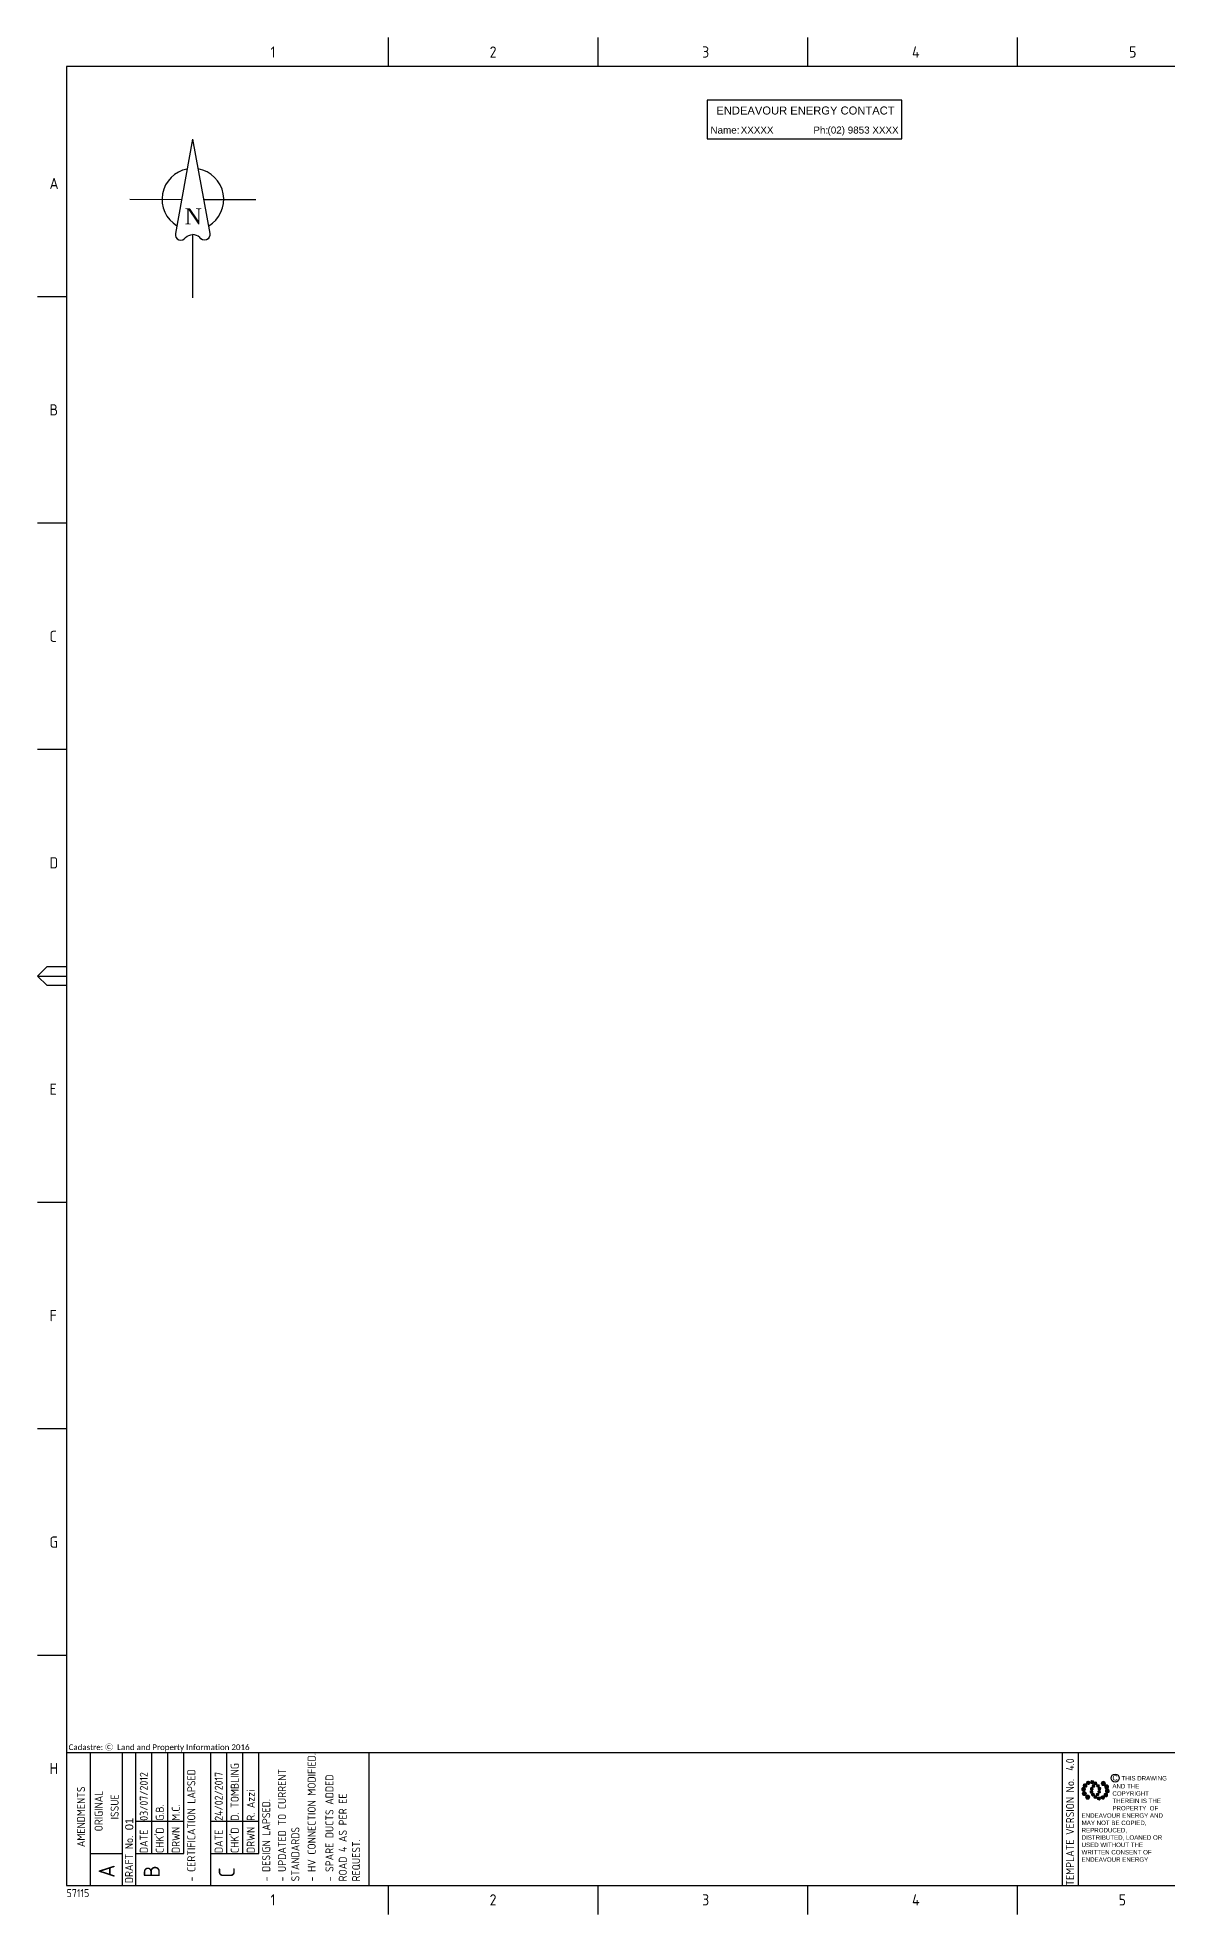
# Paper-space layout 'A1' of a CAD drawing. Header units: metres. Extents: x -30 to 845, y -5 to 581.
# Drawn here: x -30 to 323, y -5 to 581 of the extents above; entities that cross this region are included whole.
import ezdxf
from ezdxf.enums import TextEntityAlignment as Align

# ---------------------------------------------------------------- set-up
doc = ezdxf.new("R2010")
doc.units = ezdxf.units.M
doc.layers.get('0').update_dxf_attribs({"color": 6})
doc.layers.add('Notes', color=7, linetype='Continuous')
doc.layers.add('SupportsUG_SP_EXT', color=7, linetype='Continuous')
doc.styles.add('ARIAL', font='arial.ttf', dxfattribs={"height": 2})
doc.styles.add('iecISOCP', font='isocp.shx')
doc.styles.add('iecNAME', font='times.ttf')
doc.styles.get("Standard").update_dxf_attribs({"font": 'arial.ttf'})

# ---------------------------------------------------------------- blocks, each defined once
blk = doc.blocks.new('Note_IE Contact')
at = {"linetype": 'ByBlock'}
blk.add_lwpolyline([(0, 0), (60.86, 0), (60.86, 12.14), (0, 12.14)], close=True, dxfattribs=at)
at = {"linetype": 'ByBlock', "style": 'ARIAL'}
for s, p in [('Name:', (1.06, 1.66)), ('Ph:', (33.21, 1.66))]:
    blk.add_text(s, height=2.2, dxfattribs=at).set_placement(p)
at = {"linetype": 'ByBlock', "insert": (30.74, 8.85), "char_height": 2.5, "width": 58.5524, "attachment_point": 5, "style": 'ARIAL'}
blk.add_mtext('ENDEAVOUR ENERGY CONTACT', dxfattribs=at)
at = {"linetype": 'ByBlock', "style": 'ARIAL'}
blk.add_attdef('%%UXXXXXXX', (10.51, 1.66), '', height=2.2, dxfattribs=at)
blk.add_attdef('PHONE', text='', height=2.2, dxfattribs=at).set_placement((59.84, 1.66), align=Align.RIGHT)
blk = doc.blocks.new('NorthPnt 11(NP11)')
for p, q in [((-19.7, 0.02), (-3.49, 0)), ((3.32, 0), (19.7, -0.02)), ((-0.08, -10.94), (-0.08, -30.8))]:
    blk.add_line(p, q)
for points in [[(-0.08, 18.81), (-5.43, -10.68, 0.877048), (-2.29, -11.9, -0.1543), (-0.08, -10.94, 0.090511)], [(-0.08, 18.81), (5.26, -10.68, -0.877048), (2.13, -11.9, 0.1543), (-0.08, -10.94, -0.090511)]]:
    blk.add_lwpolyline(points, format="xyb")
for start, end in [(100.5988, 238.86433), (300.09942, 80.43745)]:
    blk.add_arc((0, 0), 9.64, start, end)
at = {"color": 7, "style": 'iecNAME'}
blk.add_text('N', height=5.02, dxfattribs=at).set_placement((-2.62, -7.82))
blk = doc.blocks.new('EE_LOGO_SMALL')
at = {"layer": 'Notes'}
h = blk.add_hatch(color=256, dxfattribs=at)
edge = h.paths.add_edge_path()
edge.add_spline(control_points=[(-8.4, 2), (-9.2, 2), (-9.8, 1.4), (-9.8, 0.7), (-9.9, -0.1), (-9.3, -0.7), (-8.6, -0.8), (-7.8, -0.8), (-7.2, -0.2), (-7.1, 0.5), (-7.1, 1.3), (-7.7, 1.9), (-8.4, 2)], knot_values=[0, 0, 0, 0, 1, 1, 1, 2, 2, 2, 3, 3, 3, 4, 4, 4, 4], degree=3, periodic=0)
h = blk.add_hatch(color=256, dxfattribs=at)
edge = h.paths.add_edge_path()
edge.add_spline(control_points=[(-6.8, 4.5), (-7.4, 4.8), (-8.2, 4.6), (-8.6, 4), (-8.9, 3.4), (-8.7, 2.6), (-8.1, 2.2), (-7.5, 1.9), (-6.7, 2.1), (-6.3, 2.7), (-6, 3.3), (-6.2, 4.1), (-6.8, 4.5)], knot_values=[0, 0, 0, 0, 1, 1, 1, 2, 2, 2, 3, 3, 3, 4, 4, 4, 4], degree=3, periodic=0)
h = blk.add_hatch(color=256, dxfattribs=at)
edge = h.paths.add_edge_path()
edge.add_spline(control_points=[(-4.2, 5.9), (-4.6, 6.5), (-5.3, 6.6), (-5.9, 6.3), (-6.4, 5.9), (-6.6, 5.1), (-6.2, 4.6), (-5.9, 4), (-5.1, 3.8), (-4.6, 4.2), (-4, 4.6), (-3.8, 5.3), (-4.2, 5.9)], knot_values=[0, 0, 0, 0, 1, 1, 1, 2, 2, 2, 3, 3, 3, 4, 4, 4, 4], degree=3, periodic=0)
h = blk.add_hatch(color=256, dxfattribs=at)
edge = h.paths.add_edge_path()
edge.add_spline(control_points=[(-1.3, 5.9), (-1.4, 6.5), (-2, 7), (-2.6, 6.9), (-3.3, 6.9), (-3.7, 6.3), (-3.7, 5.6), (-3.6, 5), (-3, 4.5), (-2.4, 4.6), (-1.7, 4.7), (-1.3, 5.2), (-1.3, 5.9)], knot_values=[0, 0, 0, 0, 1, 1, 1, 2, 2, 2, 3, 3, 3, 4, 4, 4, 4], degree=3, periodic=0)
h = blk.add_hatch(color=256, dxfattribs=at)
edge = h.paths.add_edge_path()
edge.add_spline(control_points=[(-2.5, 2.1), (-3, 2.2), (-3.5, 1.9), (-3.6, 1.3), (-3.7, 0.8), (-3.4, 0.3), (-2.9, 0.2), (-2.4, 0.1), (-1.9, 0.4), (-1.8, 0.9), (-1.7, 1.5), (-2, 2), (-2.5, 2.1)], knot_values=[0, 0, 0, 0, 1, 1, 1, 2, 2, 2, 3, 3, 3, 4, 4, 4, 4], degree=3, periodic=0)
h = blk.add_hatch(color=256, dxfattribs=at)
edge = h.paths.add_edge_path()
edge.add_spline(control_points=[(1, 4.9), (1, 4.3), (0.5, 3.8), (-0.1, 3.8), (-0.7, 3.8), (-1.2, 4.3), (-1.2, 4.9), (-1.2, 5.5), (-0.7, 6), (-0.1, 6), (0.5, 6), (1, 5.5), (1, 4.9)], knot_values=[0, 0, 0, 0, 1, 1, 1, 2, 2, 2, 3, 3, 3, 4, 4, 4, 4], degree=3, periodic=0)
edge = h.paths.add_edge_path()
edge.add_spline(control_points=[(-1.4, 4), (-1.9, 4.1), (-2.4, 3.8), (-2.5, 3.3), (-2.6, 2.7), (-2.3, 2.2), (-1.8, 2.1), (-1.3, 2), (-0.7, 2.3), (-0.6, 2.9), (-0.5, 3.4), (-0.9, 3.9), (-1.4, 4)], knot_values=[0, 0, 0, 0, 1, 1, 1, 2, 2, 2, 3, 3, 3, 4, 4, 4, 4], degree=3, periodic=0)
h = blk.add_hatch(color=256, dxfattribs=at)
edge = h.paths.add_edge_path()
edge.add_spline(control_points=[(2.3, 2.4), (2.8, 2.8), (2.8, 3.4), (2.4, 3.9), (2, 4.3), (1.4, 4.3), (0.9, 3.9), (0.5, 3.6), (0.5, 2.9), (0.9, 2.5), (1.2, 2), (1.9, 2), (2.3, 2.4)], knot_values=[0, 0, 0, 0, 1, 1, 1, 2, 2, 2, 3, 3, 3, 4, 4, 4, 4], degree=3, periodic=0)
edge = h.paths.add_edge_path()
edge.add_spline(control_points=[(1, 4.9), (1, 4.3), (0.5, 3.8), (-0.1, 3.8), (-0.7, 3.8), (-1.2, 4.3), (-1.2, 4.9), (-1.2, 5.5), (-0.7, 6), (-0.1, 6), (0.5, 6), (1, 5.5), (1, 4.9)], knot_values=[0, 0, 0, 0, 1, 1, 1, 2, 2, 2, 3, 3, 3, 4, 4, 4, 4], degree=3, periodic=0)
h = blk.add_hatch(color=256, dxfattribs=at)
edge = h.paths.add_edge_path()
edge.add_spline(control_points=[(1, 4.9), (1, 4.3), (0.5, 3.8), (-0.1, 3.8), (-0.7, 3.8), (-1.2, 4.3), (-1.2, 4.9), (-1.2, 5.5), (-0.7, 6), (-0.1, 6), (0.5, 6), (1, 5.5), (1, 4.9)], knot_values=[0, 0, 0, 0, 1, 1, 1, 2, 2, 2, 3, 3, 3, 4, 4, 4, 4], degree=3, periodic=0)
edge = h.paths.add_edge_path(flags=16)
edge.add_spline(control_points=[(1, 4.9), (1, 4.3), (0.5, 3.8), (-0.1, 3.8), (-0.7, 3.8), (-1.2, 4.3), (-1.2, 4.9), (-1.2, 5.5), (-0.7, 6), (-0.1, 6), (0.5, 6), (1, 5.5), (1, 4.9)], knot_values=[0, 0, 0, 0, 1, 1, 1, 2, 2, 2, 3, 3, 3, 4, 4, 4, 4], degree=3, periodic=0)
h = blk.add_hatch(color=256, dxfattribs=at)
edge = h.paths.add_edge_path()
edge.add_spline(control_points=[(3, 0.2), (3.5, 0.3), (3.8, 0.9), (3.7, 1.4), (3.6, 1.9), (3, 2.3), (2.5, 2.1), (1.9, 2), (1.6, 1.4), (1.8, 0.9), (1.9, 0.4), (2.5, 0.1), (3, 0.2)], knot_values=[0, 0, 0, 0, 1, 1, 1, 2, 2, 2, 3, 3, 3, 4, 4, 4, 4], degree=3, periodic=0)
h = blk.add_hatch(color=256, dxfattribs=at)
edge = h.paths.add_edge_path()
edge.add_spline(control_points=[(7, 4.9), (7, 4), (6.3, 3.4), (5.5, 3.4), (4.6, 3.4), (4, 4), (4, 4.9), (4, 5.7), (4.6, 6.4), (5.5, 6.4), (6.3, 6.4), (7, 5.7), (7, 4.9)], knot_values=[0, 0, 0, 0, 1, 1, 1, 2, 2, 2, 3, 3, 3, 4, 4, 4, 4], degree=3, periodic=0)
h = blk.add_hatch(color=256, dxfattribs=at)
edge = h.paths.add_edge_path()
edge.add_spline(control_points=[(8.4, 1.1), (9.1, 1.5), (9.4, 2.3), (9.1, 3), (8.8, 3.7), (7.9, 4.1), (7.2, 3.8), (6.5, 3.4), (6.2, 2.6), (6.5, 1.9), (6.8, 1.2), (7.7, 0.8), (8.4, 1.1)], knot_values=[0, 0, 0, 0, 1, 1, 1, 2, 2, 2, 3, 3, 3, 4, 4, 4, 4], degree=3, periodic=0)
h = blk.add_hatch(color=256, dxfattribs=at)
edge = h.paths.add_edge_path()
edge.add_spline(control_points=[(8.3, -1.9), (9, -1.9), (9.7, -1.4), (9.7, -0.6), (9.7, 0.1), (9.2, 0.8), (8.4, 0.8), (7.7, 0.8), (7, 0.3), (7, -0.5), (6.9, -1.2), (7.5, -1.9), (8.3, -1.9)], knot_values=[0, 0, 0, 0, 1, 1, 1, 2, 2, 2, 3, 3, 3, 4, 4, 4, 4], degree=3, periodic=0)
h = blk.add_hatch(color=256, dxfattribs=at)
edge = h.paths.add_edge_path()
edge.add_spline(control_points=[(-8.5, -1.1), (-9.2, -1.4), (-9.6, -2.3), (-9.3, -3), (-8.9, -3.7), (-8.1, -4), (-7.4, -3.7), (-6.7, -3.4), (-6.3, -2.5), (-6.6, -1.8), (-7, -1.1), (-7.8, -0.8), (-8.5, -1.1)], knot_values=[0, 0, 0, 0, 1, 1, 1, 2, 2, 2, 3, 3, 3, 4, 4, 4, 4], degree=3, periodic=0)
h = blk.add_hatch(color=256, dxfattribs=at)
edge = h.paths.add_edge_path()
edge.add_spline(control_points=[(-7.1, -4.8), (-7.1, -4), (-6.5, -3.3), (-5.6, -3.3), (-4.8, -3.3), (-4.1, -4), (-4.1, -4.8), (-4.1, -5.7), (-4.8, -6.3), (-5.6, -6.3), (-6.5, -6.3), (-7.1, -5.7), (-7.1, -4.8)], knot_values=[0, 0, 0, 0, 1, 1, 1, 2, 2, 2, 3, 3, 3, 4, 4, 4, 4], degree=3, periodic=0)
h = blk.add_hatch(color=256, dxfattribs=at)
edge = h.paths.add_edge_path()
edge.add_spline(control_points=[(-3.1, -0.2), (-3.7, -0.3), (-4, -0.8), (-3.8, -1.4), (-3.7, -1.9), (-3.2, -2.2), (-2.6, -2.1), (-2.1, -1.9), (-1.8, -1.4), (-1.9, -0.9), (-2.1, -0.3), (-2.6, 0), (-3.1, -0.2)], knot_values=[0, 0, 0, 0, 1, 1, 1, 2, 2, 2, 3, 3, 3, 4, 4, 4, 4], degree=3, periodic=0)
h = blk.add_hatch(color=256, dxfattribs=at)
edge = h.paths.add_edge_path()
edge.add_spline(control_points=[(-2.5, -2.3), (-2.9, -2.7), (-3, -3.4), (-2.6, -3.8), (-2.2, -4.2), (-1.5, -4.3), (-1.1, -3.9), (-0.7, -3.5), (-0.6, -2.8), (-1, -2.4), (-1.4, -2), (-2, -1.9), (-2.5, -2.3)], knot_values=[0, 0, 0, 0, 1, 1, 1, 2, 2, 2, 3, 3, 3, 4, 4, 4, 4], degree=3, periodic=0)
h = blk.add_hatch(color=256, dxfattribs=at)
edge = h.paths.add_edge_path()
edge.add_spline(control_points=[(-1.2, -4.8), (-1.2, -4.2), (-0.7, -3.7), (-0.1, -3.7), (0.5, -3.7), (1, -4.2), (1, -4.8), (1, -5.4), (0.5, -5.9), (-0.1, -5.9), (-0.7, -5.9), (-1.2, -5.4), (-1.2, -4.8)], knot_values=[0, 0, 0, 0, 1, 1, 1, 2, 2, 2, 3, 3, 3, 4, 4, 4, 4], degree=3, periodic=0)
h = blk.add_hatch(color=256, dxfattribs=at)
edge = h.paths.add_edge_path()
edge.add_spline(control_points=[(1.2, -3.9), (1.7, -4.1), (2.2, -3.7), (2.3, -3.2), (2.5, -2.7), (2.1, -2.2), (1.6, -2.1), (1.1, -2), (0.6, -2.3), (0.5, -2.8), (0.4, -3.3), (0.7, -3.8), (1.2, -3.9)], knot_values=[0, 0, 0, 0, 1, 1, 1, 2, 2, 2, 3, 3, 3, 4, 4, 4, 4], degree=3, periodic=0)
h = blk.add_hatch(color=256, dxfattribs=at)
edge = h.paths.add_edge_path()
edge.add_spline(control_points=[(1.2, -5.8), (1.3, -6.5), (1.8, -6.9), (2.5, -6.9), (3.1, -6.8), (3.6, -6.2), (3.5, -5.6), (3.4, -5), (2.9, -4.5), (2.2, -4.6), (1.6, -4.6), (1.1, -5.2), (1.2, -5.8)], knot_values=[0, 0, 0, 0, 1, 1, 1, 2, 2, 2, 3, 3, 3, 4, 4, 4, 4], degree=3, periodic=0)
h = blk.add_hatch(color=256, dxfattribs=at)
edge = h.paths.add_edge_path()
edge.add_spline(control_points=[(2.4, -2), (2.9, -2.1), (3.4, -1.8), (3.5, -1.3), (3.6, -0.8), (3.3, -0.3), (2.8, -0.2), (2.2, -0.1), (1.7, -0.4), (1.6, -0.9), (1.5, -1.4), (1.8, -1.9), (2.4, -2)], knot_values=[0, 0, 0, 0, 1, 1, 1, 2, 2, 2, 3, 3, 3, 4, 4, 4, 4], degree=3, periodic=0)
h = blk.add_hatch(color=256, dxfattribs=at)
edge = h.paths.add_edge_path()
edge.add_spline(control_points=[(4, -5.8), (4.4, -6.4), (5.2, -6.6), (5.7, -6.2), (6.3, -5.8), (6.5, -5.1), (6.1, -4.5), (5.7, -4), (5, -3.8), (4.4, -4.2), (3.8, -4.5), (3.7, -5.3), (4, -5.8)], knot_values=[0, 0, 0, 0, 1, 1, 1, 2, 2, 2, 3, 3, 3, 4, 4, 4, 4], degree=3, periodic=0)
h = blk.add_hatch(color=256, dxfattribs=at)
edge = h.paths.add_edge_path()
edge.add_spline(control_points=[(6.7, -4.4), (7.3, -4.8), (8.1, -4.6), (8.4, -4), (8.8, -3.3), (8.6, -2.6), (8, -2.2), (7.3, -1.8), (6.6, -2.1), (6.2, -2.7), (5.8, -3.3), (6, -4.1), (6.7, -4.4)], knot_values=[0, 0, 0, 0, 1, 1, 1, 2, 2, 2, 3, 3, 3, 4, 4, 4, 4], degree=3, periodic=0)
at = {"layer": 'Notes', "lineweight": 0}
for points in [[(1.8, 2.1), (1.8, 2.1)], [(-2, -2.1), (-2, -2.1)]]:
    blk.add_lwpolyline(points, dxfattribs=at)
for points in [[(-8.4, 2), (-9.2, 2), (-9.8, 1.4), (-9.8, 0.7), (-9.9, -0.1), (-9.3, -0.7), (-8.6, -0.8), (-7.8, -0.8), (-7.2, -0.2), (-7.1, 0.5), (-7.1, 1.3), (-7.7, 1.9), (-8.4, 2)], [(-6.8, 4.5), (-7.4, 4.8), (-8.2, 4.6), (-8.6, 4), (-8.9, 3.4), (-8.7, 2.6), (-8.1, 2.2), (-7.5, 1.9), (-6.7, 2.1), (-6.3, 2.7), (-6, 3.3), (-6.2, 4.1), (-6.8, 4.5)], [(-4.2, 5.9), (-4.6, 6.5), (-5.3, 6.6), (-5.9, 6.3), (-6.4, 5.9), (-6.6, 5.1), (-6.2, 4.6), (-5.9, 4), (-5.1, 3.8), (-4.6, 4.2), (-4, 4.6), (-3.8, 5.3), (-4.2, 5.9)], [(-1.3, 5.9), (-1.4, 6.5), (-2, 7), (-2.6, 6.9), (-3.3, 6.9), (-3.7, 6.3), (-3.7, 5.6), (-3.6, 5), (-3, 4.5), (-2.4, 4.6), (-1.7, 4.7), (-1.3, 5.2), (-1.3, 5.9)], [(-2.5, 2.1), (-3, 2.2), (-3.5, 1.9), (-3.6, 1.3), (-3.7, 0.8), (-3.4, 0.3), (-2.9, 0.2), (-2.4, 0.1), (-1.9, 0.4), (-1.8, 0.9), (-1.7, 1.5), (-2, 2), (-2.5, 2.1)], [(-1.4, 4), (-1.9, 4.1), (-2.4, 3.8), (-2.5, 3.3), (-2.6, 2.7), (-2.3, 2.2), (-1.8, 2.1), (-1.3, 2), (-0.7, 2.3), (-0.6, 2.9), (-0.5, 3.4), (-0.9, 3.9), (-1.4, 4)], [(1, 4.9), (1, 4.3), (0.5, 3.8), (-0.1, 3.8), (-0.7, 3.8), (-1.2, 4.3), (-1.2, 4.9), (-1.2, 5.5), (-0.7, 6), (-0.1, 6), (0.5, 6), (1, 5.5), (1, 4.9)], [(1, 4.9), (1, 4.3), (0.5, 3.8), (-0.1, 3.8), (-0.7, 3.8), (-1.2, 4.3), (-1.2, 4.9), (-1.2, 5.5), (-0.7, 6), (-0.1, 6), (0.5, 6), (1, 5.5), (1, 4.9)], [(2.3, 2.4), (2.8, 2.8), (2.8, 3.4), (2.4, 3.9), (2, 4.3), (1.4, 4.3), (0.9, 3.9), (0.5, 3.6), (0.5, 2.9), (0.9, 2.5), (1.2, 2), (1.9, 2), (2.3, 2.4)], [(3, 0.2), (3.5, 0.3), (3.8, 0.9), (3.7, 1.4), (3.6, 1.9), (3, 2.3), (2.5, 2.1), (1.9, 2), (1.6, 1.4), (1.8, 0.9), (1.9, 0.4), (2.5, 0.1), (3, 0.2)], [(7, 4.9), (7, 4), (6.3, 3.4), (5.5, 3.4), (4.6, 3.4), (4, 4), (4, 4.9), (4, 5.7), (4.6, 6.4), (5.5, 6.4), (6.3, 6.4), (7, 5.7), (7, 4.9)], [(8.4, 1.1), (9.1, 1.5), (9.4, 2.3), (9.1, 3), (8.8, 3.7), (7.9, 4.1), (7.2, 3.8), (6.5, 3.4), (6.2, 2.6), (6.5, 1.9), (6.8, 1.2), (7.7, 0.8), (8.4, 1.1)], [(8.3, -1.9), (9, -1.9), (9.7, -1.4), (9.7, -0.6), (9.7, 0.1), (9.2, 0.8), (8.4, 0.8), (7.7, 0.8), (7, 0.3), (7, -0.5), (6.9, -1.2), (7.5, -1.9), (8.3, -1.9)], [(-8.5, -1.1), (-9.2, -1.4), (-9.6, -2.3), (-9.3, -3), (-8.9, -3.7), (-8.1, -4), (-7.4, -3.7), (-6.7, -3.4), (-6.3, -2.5), (-6.6, -1.8), (-7, -1.1), (-7.8, -0.8), (-8.5, -1.1)], [(-7.1, -4.8), (-7.1, -4), (-6.5, -3.3), (-5.6, -3.3), (-4.8, -3.3), (-4.1, -4), (-4.1, -4.8), (-4.1, -5.7), (-4.8, -6.3), (-5.6, -6.3), (-6.5, -6.3), (-7.1, -5.7), (-7.1, -4.8)], [(-3.1, -0.2), (-3.7, -0.3), (-4, -0.8), (-3.8, -1.4), (-3.7, -1.9), (-3.2, -2.2), (-2.6, -2.1), (-2.1, -1.9), (-1.8, -1.4), (-1.9, -0.9), (-2.1, -0.3), (-2.6, 0), (-3.1, -0.2)], [(-2.5, -2.3), (-2.9, -2.7), (-3, -3.4), (-2.6, -3.8), (-2.2, -4.2), (-1.5, -4.3), (-1.1, -3.9), (-0.7, -3.5), (-0.6, -2.8), (-1, -2.4), (-1.4, -2), (-2, -1.9), (-2.5, -2.3)], [(-1.2, -4.8), (-1.2, -4.2), (-0.7, -3.7), (-0.1, -3.7), (0.5, -3.7), (1, -4.2), (1, -4.8), (1, -5.4), (0.5, -5.9), (-0.1, -5.9), (-0.7, -5.9), (-1.2, -5.4), (-1.2, -4.8)], [(1.2, -3.9), (1.7, -4.1), (2.2, -3.7), (2.3, -3.2), (2.5, -2.7), (2.1, -2.2), (1.6, -2.1), (1.1, -2), (0.6, -2.3), (0.5, -2.8), (0.4, -3.3), (0.7, -3.8), (1.2, -3.9)], [(1.2, -5.8), (1.3, -6.5), (1.8, -6.9), (2.5, -6.9), (3.1, -6.8), (3.6, -6.2), (3.5, -5.6), (3.4, -5), (2.9, -4.5), (2.2, -4.6), (1.6, -4.6), (1.1, -5.2), (1.2, -5.8)], [(2.4, -2), (2.9, -2.1), (3.4, -1.8), (3.5, -1.3), (3.6, -0.8), (3.3, -0.3), (2.8, -0.2), (2.2, -0.1), (1.7, -0.4), (1.6, -0.9), (1.5, -1.4), (1.8, -1.9), (2.4, -2)], [(4, -5.8), (4.4, -6.4), (5.2, -6.6), (5.7, -6.2), (6.3, -5.8), (6.5, -5.1), (6.1, -4.5), (5.7, -4), (5, -3.8), (4.4, -4.2), (3.8, -4.5), (3.7, -5.3), (4, -5.8)], [(6.7, -4.4), (7.3, -4.8), (8.1, -4.6), (8.4, -4), (8.8, -3.3), (8.6, -2.6), (8, -2.2), (7.3, -1.8), (6.6, -2.1), (6.2, -2.7), (5.8, -3.3), (6, -4.1), (6.7, -4.4)]]:
    blk.add_open_spline(points, degree=3, knots=[0, 0, 0, 0, 1, 1, 1, 2, 2, 2, 3, 3, 3, 4, 4, 4, 4], dxfattribs=at)
blk = doc.blocks.new('EE_COPYRIGHT_A1')
at = {"layer": 'Notes'}
blk.add_circle((9.53, -0.82), 1.15, dxfattribs=at)
at = {"xscale": 0.4, "yscale": 0.4, "zscale": 0.4}
blk.add_blockref('EE_LOGO_SMALL', (3.96, -4.29), dxfattribs=at)
at = {"layer": 'Notes', "insert": (0, 0), "char_height": 1.25, "width": 24.1208, "attachment_point": 1, "style": 'ARIAL'}
blk.add_mtext('\\pt8.75;               ^I{\\H1.2x;C } THIS DRAWING\\P\\pi-8.75,l8.75,t8.75,20;       ^IAND THE ^I\\P\\pi0,t8.75;COPYRIGHT\\P\\pi-8.75,t1.25,8.75;^I^ITHEREIN IS THE PROPERTY  OF \\P\\pi0,l0,t1.25;ENDEAVOUR ENERGY AND MAY NOT BE COPIED, REPRODUCED, DISTRIBUTED, LOANED OR USED WITHOUT THE WRITTEN CONSENT OF ENDEAVOUR ENERGY', dxfattribs=at)
blk = doc.blocks.new('A1_FRAME_TITLE')
at = {"layer": 'Notes', "linetype": 'Continuous'}
for p, q in [((89.14, 574.39), (89.14, 583.39)), ((154.65, 574.39), (154.65, 583.39)), ((220.16, 574.39), (220.16, 583.39)), ((285.67, 574.39), (285.67, 583.39)), ((-11.55, 574.39), (-11.55, 5.97)), ((-11.55, 502.43), (-20.55, 502.43)), ((-11.56, 431.68), (-20.55, 431.68)), ((-11.56, 360.93), (-20.55, 360.93)), ((-20.55, 290.18), (-17.55, 293.18)), ((-20.55, 290.18), (-11.55, 290.18)), ((-17.55, 287.18), (-20.55, 290.18)), ((-17.55, 293.18), (-11.56, 293.18)), ((-11.56, 287.18), (-17.55, 287.18)), ((-11.55, 219.43), (-20.55, 219.43)), ((-11.55, 148.68), (-20.55, 148.68)), ((-11.55, 77.93), (-20.55, 77.93)), ((-3.96, 5.97), (-3.96, 47.62)), ((6.04, 5.97), (6.04, 47.62)), ((10.19, 5.98), (10.19, 47.62)), ((299.54, 47.62), (299.54, 5.97)), ((304.54, 47.62), (304.54, 5.97)), ((-3.96, 15.97), (6.04, 15.97)), ((89.14, -3.03), (89.14, 5.97)), ((154.65, -3.03), (154.65, 5.97)), ((220.16, -3.03), (220.16, 5.97)), ((285.67, -3.03), (285.67, 5.97))]:
    blk.add_line(p, q, dxfattribs=at)
at = {"layer": 'Notes', "color": 7, "linetype": 'Continuous'}
for p, q in [((20.15, 15.98), (20.15, 47.62)), ((33.6, 5.98), (33.6, 47.62)), ((43.56, 15.98), (43.56, 47.62)), ((83.04, 5.98), (83.04, 47.62)), ((10.15, 26.07), (25.15, 26.07)), ((33.56, 26.07), (48.56, 26.07)), ((10.15, 15.98), (25.15, 15.98)), ((33.56, 15.98), (48.56, 15.98))]:
    blk.add_line(p, q, dxfattribs=at)
at = {"layer": 'Notes', "linetype": 'Continuous', "flags": 128}
for points in [[(149.5, 574.39), (-11.55, 574.39)], [(844.88, 574.39), (149.5, 574.39)], [(-11.55, 47.62), (123.8, 47.62)], [(123.8, 47.62), (844.88, 47.62)], [(-11.55, 5.97), (844.88, 5.97)]]:
    blk.add_lwpolyline(points, dxfattribs=at)
at = {"layer": 'Notes', "color": 7, "linetype": 'Continuous', "flags": 128}
for points in [[(15.15, 15.98), (15.15, 47.62)], [(25.15, 15.98), (25.15, 47.62)], [(38.56, 15.98), (38.56, 47.62)], [(48.56, 15.98), (48.56, 47.62)]]:
    blk.add_lwpolyline(points, dxfattribs=at)
at = {"layer": 'Notes', "xscale": 1.1, "yscale": 1.1, "zscale": 1.1}
blk.add_blockref('EE_COPYRIGHT_A1', (305.65, 40.49), dxfattribs=at)
blk.add_attdef('DRAFT_NUM', (9.35, 23.29), '', height=2.5, rotation=90)
at = {"layer": 'Notes', "style": 'iecISOCP'}
for s, p in [('1', (52.24, 577.12)), ('2', (120.7, 577.12)), ('3', (187.09, 577.12)), ('4', (252.67, 577.12)), ('5', (320.5, 577.12)), ('A', (-16.81, 536.06)), ('B', (-16.81, 465.31)), ('C', (-16.81, 394.56)), ('D', (-16.81, 323.81)), ('E', (-16.81, 253.06)), ('F', (-16.81, 182.31)), ('G', (-16.81, 111.56)), ('H', (-16.81, 40.81)), ('1', (52.24, -0.22)), ('2', (120.7, -0.22)), ('3', (187.09, -0.2)), ('4', (252.67, -0.22)), ('5', (317.21, -0.22))]:
    blk.add_text(s, height=3.5, dxfattribs=at).set_placement(p)
at = {"layer": 'Notes', "color": 7, "style": 'iecISOCP'}
for s, height, p in [('03/07/2012', 2.5, (13.9, 26.24)), ('24/02/2017', 2.5, (37.31, 26.24)), ('D. TOMBLING', 2.5, (42.31, 26.24)), ('R. Azzi', 2.5, (47.31, 26.24)), ('G.B.', 2.5, (18.9, 26.24)), ('M.C.', 2.5, (23.9, 26.24)), ("CHK'D", 2.5, (18.9, 16.15)), ('DRWN', 2.5, (23.9, 16.15)), ("CHK'D", 2.5, (42.31, 16.15)), ('DRWN', 2.5, (47.31, 16.15)), ('DATE', 2.5, (13.9, 16.15)), ('DATE', 2.5, (37.31, 16.15)), ('B', 5, (17.65, 8.48)), ('C', 5, (41.06, 8.48))]:
    blk.add_text(s, height=height, rotation=90, dxfattribs=at).set_placement(p)
at = {"layer": 'Notes', "style": 'iecISOCP'}
for s, height, p in [('AMENDMENTS', 2.5, (-5.71, 18.02)), ('ORIGINAL', 2.5, (-0.21, 22.94)), ('ISSUE', 2.5, (4.79, 26.69)), ('DRAFT No.', 2.5, (9.29, 6.74)), ('A', 5, (3.54, 8.47))]:
    blk.add_text(s, height=height, rotation=90, dxfattribs=at).set_placement(p)
blk.add_text('TEMPLATE VERSION No.', height=2.5, rotation=90, dxfattribs=at).set_placement((302.04, 5.97), align=Align.MIDDLE_LEFT)
at = {"layer": 'Notes', "color": 7, "char_height": 2.5, "attachment_point": 1, "rotation": 90, "style": 'iecISOCP'}
for s, insert in [('\\pt0;- HV CONNECTION MODIFIED.', (63.84, 7.3)), ('\\pt0;- CERTIFICATION LAPSED', (26.24, 7.3)), ('\\pt0;- UPDATED TO CURRENT STANDARDS', (54.58, 7.3)), ('\\pt0;- SPARE DUCTS ADDED ROAD 4 AS PER EE REQUEST.', (69.4, 7.3)), ('\\pt0;- DESIGN LAPSED.', (49.65, 7.3))]:
    blk.add_mtext_dynamic_manual_height_columns(s, width=40.3182, gutter_width=4, heights=[0], dxfattribs=dict(at, insert=insert))
at = {"layer": 'Notes', "style": 'iecISOCP', "flags": 8}
blk.add_attdef('VERSION_NO', text='', height=2.5, rotation=90, dxfattribs=at).set_placement((302.04, 43.81), align=Align.MIDDLE_CENTER)
at = {"layer": 'Notes', "style": 'iecISOCP'}
for tag, p in [('CAP_NO', (513.19, 43.46)), ('IE_NUM', (513.05, 37.81)), ('REF_No_1', (335.24, 32.31)), ('REF_1', (362.52, 32.31)), ('GEN_WO', (441.71, 31.76)), ('HV_SWITCH', (513.46, 32.16)), ('REF_No_2', (335.24, 26.31)), ('REF_2', (362.52, 26.31)), ('OH_WO', (441.71, 25.81)), ('UBD_REF', (513.05, 25.83)), ('REF_No_3', (335.24, 20.31)), ('REF_3', (362.52, 20.31)), ('UG_WO', (441.71, 20.05)), ('GIS_MAP_No', (513.05, 20.04)), ('REF_No_4', (335.24, 14.31)), ('REF_4', (362.52, 14.31)), ('SUB_WO', (441.71, 13.81)), ('HV_OP_DIAG', (513.33, 14.2)), ('LGA', (512.95, 7.78)), ('ExportID', (-11.47, 2.39))]:
    blk.add_attdef(tag, p, '', height=2.5, dxfattribs=at)
for tag, height, p in [('T1', 3.5, (684.37, 39.47)), ('scale', 2.5, (567.76, 33.27)), ('T2', 3.5, (684.37, 34.35)), ('T3', 3.5, (684.37, 28.92)), ('DRAWN', 2.5, (567.76, 24.93)), ('T4', 3.5, (684.37, 23.66)), ('DATE', 2.5, (567.76, 16.88)), ('T5', 3.5, (684.37, 18.23)), ('REV', 5, (840.57, 17.1)), ('T6', 3.5, (684.37, 12.97)), ('CHD', 2.5, (567.76, 8.37)), ('DESIGN', 2.5, (605.62, 9.15))]:
    blk.add_attdef(tag, text='', height=height, dxfattribs=at).set_placement(p, align=Align.CENTER)
blk.add_attdef('NUM', text='', height=7, dxfattribs=at).set_placement((812.88, 20.12), align=Align.MIDDLE_CENTER)
for tag, p in [('NS', (811.23, 8.12)), ('SHTS', (825.93, 8.12))]:
    blk.add_attdef(tag, text='', height=2.5, dxfattribs=at).set_placement(p, align=Align.MIDDLE)
at = {"layer": 'Notes', "style": 'iecISOCP', "flags": 1}
for tag, p in [('ProjectType', (-6.37, -26.8)), ('ProjectNumber', (3.01, -26.82)), ('DrawingNumber', (14.96, -26.8)), ('ProjectDescription', (27.02, -26.83)), ('ExportDate', (39.74, -26.79)), ('ExportUserName', (48.61, -26.8)), ('DesignerCompanyName', (60.94, -26.79)), ('ExportAreaOfInterest', (76.55, -26.81)), ('GIS_SUCCESS', (91.45, -26.78)), ('CAD_SUCCESS', (101.24, -26.78)), ('DEPOTCODE', (111.56, -26.88)), ('ExportCategories', (119.53, -26.8)), ('Comments', (133.84, -26.88))]:
    blk.add_attdef(tag, p, '', height=1, dxfattribs=at)
blk = doc.blocks.new('A$C30A46249')
at = {"color": 7, "lineweight": -3, "insert": (6.92, 4.97), "char_height": 1.79, "attachment_point": 7, "line_spacing_factor": 1.2}
blk.add_mtext('{\\fCalibri|b0|i0|c0|p34;\\C256;Cadastre: \\fMS Gothic|b0|i0|c128|p49;\\C250;\\c2236962;Ⓒ\\fMS Gothic|b0|i0|c0|p49; \\fCalibri|b0|i0|c0|p34;\\C256;Land and Property Information 2016}', dxfattribs=at)

psp = doc.layouts.new('A1')

# ---------------------------------------------------------------- block references
at = {"layer": 'Notes'}
psp.add_blockref('Note_IE Contact', (179.55, 549.34), dxfattribs=at).add_auto_attribs({'%%UXXXXXXX': 'XXXXX   ', 'PHONE': '(02) 9853 XXXX'})
for name, p in [('NorthPnt 11(NP11)', (18.91, 530.45)), ('A$C30A46249', (-26.83, 40.52))]:
    psp.add_blockref(name, p, dxfattribs=at)
at = {"layer": 'SupportsUG_SP_EXT'}
ref = psp.add_blockref('A1_FRAME_TITLE', (-9.08, -2.39), dxfattribs=at)
ref.add_attrib('ExportID', '57115', (-20.55, 0), dxfattribs={"layer": 'Notes', "height": 2.5, "style": 'iecISOCP'})
ref.add_attrib('VERSION_NO', '4.0', dxfattribs={"layer": 'Notes', "color": 7, "height": 2.5, "rotation": 90, "style": 'iecISOCP'}).set_placement((292.96, 41.42), align=Align.MIDDLE_CENTER)
ref.add_attrib('DRAFT_NUM', '01', (0.27, 20.9), dxfattribs={"layer": '0', "height": 2.5, "rotation": 90})

doc.saveas('drawing.dxf')
